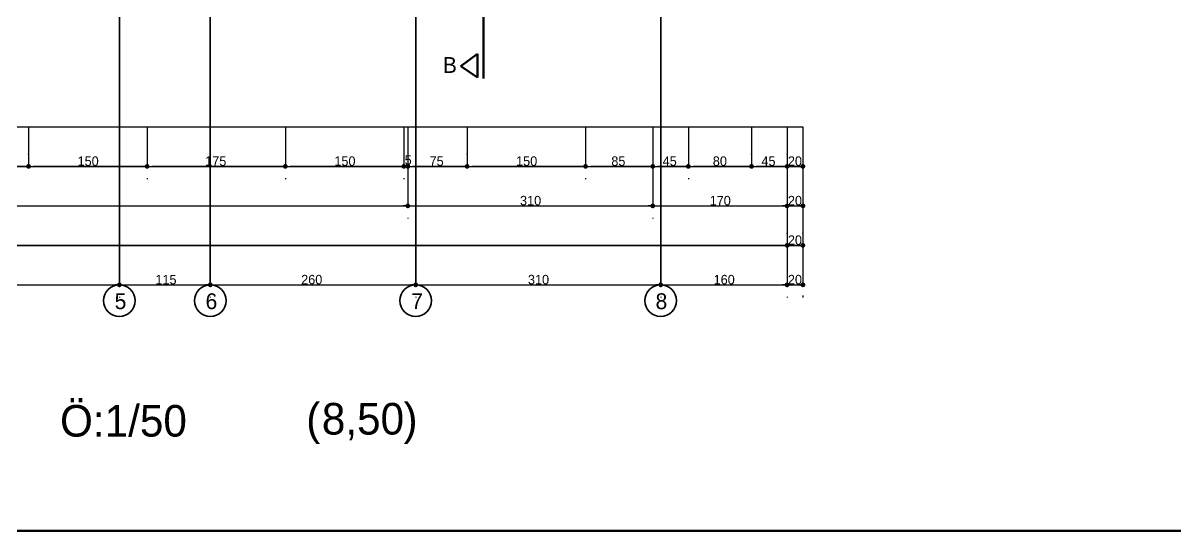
# Model space of a CAD drawing. Header units: millimetres. Extents: x 9537.41 to 9541.95, y -1431.78 to -1431.38.
# Drawn here: x 9539.0198 to 9539.3113, y -1431.747 to -1431.6184 of the extents above; entities that cross this region are included whole.
import ezdxf

# ---------------------------------------------------------------- set-up
doc = ezdxf.new("R2010")
doc.units = ezdxf.units.MM
doc.linetypes.add('ACAD_ISO04W100', pattern=[30, 24, -3, 0, -3])
doc.linetypes.add('ACAD_ISO06W100', pattern=[36, 24, -3, 0, -3, 0, -3, 0, -3])
for name, color, linetype, lineweight in [('aks', 6, 'Continuous', 35), ('duvar', 214, 'Continuous', 50), ('kesit', 3, 'Continuous', 50), ('kolon', 6, 'Continuous', 35), ('yazı', 161, 'Continuous', 35), ('ölçü', 4, 'Continuous', 25)]:
    doc.layers.add(name, color=color, linetype=linetype, lineweight=lineweight)

msp = doc.modelspace()

# ---------------------------------------------------------------- linework, layer by layer
at = {"color": 0, "linetype": 'ByBlock', "lineweight": -2}
for p, q in [((9539.02055, -1431.65469), (9539.01995, -1431.65469)), ((9539.02175, -1431.65469), (9539.02235, -1431.65469)), ((9539.05055, -1431.65469), (9539.04995, -1431.65469)), ((9539.05175, -1431.65469), (9539.05235, -1431.65469)), ((9539.08555, -1431.65469), (9539.08495, -1431.65469)), ((9539.08675, -1431.65469), (9539.08735, -1431.65469)), ((9539.11555, -1431.65469), (9539.11495, -1431.65469)), ((9539.11555, -1431.65469), (9539.11495, -1431.65469)), ((9539.11775, -1431.65469), (9539.11835, -1431.65469)), ((9539.11775, -1431.65469), (9539.11835, -1431.65469)), ((9539.13155, -1431.65469), (9539.13095, -1431.65469)), ((9539.13275, -1431.65469), (9539.13335, -1431.65469)), ((9539.16155, -1431.65469), (9539.16095, -1431.65469)), ((9539.16275, -1431.65469), (9539.16335, -1431.65469)), ((9539.17855, -1431.65469), (9539.17795, -1431.65469)), ((9539.17975, -1431.65469), (9539.18035, -1431.65469)), ((9539.18755, -1431.65469), (9539.18695, -1431.65469)), ((9539.18875, -1431.65469), (9539.18935, -1431.65469)), ((9539.20355, -1431.65469), (9539.20295, -1431.65469)), ((9539.20475, -1431.65469), (9539.20535, -1431.65469)), ((9539.21255, -1431.65469), (9539.21195, -1431.65469)), ((9539.21375, -1431.65469), (9539.21435, -1431.65469)), ((9539.21655, -1431.65469), (9539.21595, -1431.65469)), ((9539.11655, -1431.66469), (9539.11595, -1431.66469)), ((9539.11775, -1431.66469), (9539.11835, -1431.66469)), ((9539.17855, -1431.66469), (9539.17795, -1431.66469)), ((9539.17975, -1431.66469), (9539.18035, -1431.66469)), ((9539.21255, -1431.66469), (9539.21195, -1431.66469)), ((9539.21375, -1431.66469), (9539.21435, -1431.66469)), ((9539.21655, -1431.66469), (9539.21595, -1431.66469)), ((9539.21255, -1431.67469), (9539.21195, -1431.67469)), ((9539.21375, -1431.67469), (9539.21435, -1431.67469)), ((9539.21655, -1431.67469), (9539.21595, -1431.67469)), ((9539.04355, -1431.68469), (9539.04295, -1431.68469)), ((9539.04475, -1431.68469), (9539.04535, -1431.68469)), ((9539.06655, -1431.68469), (9539.06595, -1431.68469)), ((9539.06775, -1431.68469), (9539.06835, -1431.68469)), ((9539.11855, -1431.68469), (9539.11795, -1431.68469)), ((9539.11975, -1431.68469), (9539.12035, -1431.68469)), ((9539.18055, -1431.68469), (9539.17995, -1431.68469)), ((9539.18175, -1431.68469), (9539.18235, -1431.68469)), ((9539.21255, -1431.68469), (9539.21195, -1431.68469)), ((9539.21375, -1431.68469), (9539.21435, -1431.68469)), ((9539.21655, -1431.68469), (9539.21595, -1431.68469))]:
    msp.add_line(p, q, dxfattribs=at)
at = {"color": 0, "linetype": 'ByBlock', "const_width": 0.0006}
for points in [[(9539.02085, -1431.65469, 1), (9539.02145, -1431.65469, 1)], [(9539.02145, -1431.65469, 1), (9539.02085, -1431.65469, 1)], [(9539.05085, -1431.65469, 1), (9539.05145, -1431.65469, 1)], [(9539.05145, -1431.65469, 1), (9539.05085, -1431.65469, 1)], [(9539.08585, -1431.65469, 1), (9539.08645, -1431.65469, 1)], [(9539.08645, -1431.65469, 1), (9539.08585, -1431.65469, 1)], [(9539.11585, -1431.65469, 1), (9539.11645, -1431.65469, 1)], [(9539.11585, -1431.65469, 1), (9539.11645, -1431.65469, 1)], [(9539.11745, -1431.65469, 1), (9539.11685, -1431.65469, 1)], [(9539.11745, -1431.65469, 1), (9539.11685, -1431.65469, 1)], [(9539.13185, -1431.65469, 1), (9539.13245, -1431.65469, 1)], [(9539.13245, -1431.65469, 1), (9539.13185, -1431.65469, 1)], [(9539.16185, -1431.65469, 1), (9539.16245, -1431.65469, 1)], [(9539.16245, -1431.65469, 1), (9539.16185, -1431.65469, 1)], [(9539.17885, -1431.65469, 1), (9539.17945, -1431.65469, 1)], [(9539.17945, -1431.65469, 1), (9539.17885, -1431.65469, 1)], [(9539.18785, -1431.65469, 1), (9539.18845, -1431.65469, 1)], [(9539.18845, -1431.65469, 1), (9539.18785, -1431.65469, 1)], [(9539.20385, -1431.65469, 1), (9539.20445, -1431.65469, 1)], [(9539.20445, -1431.65469, 1), (9539.20385, -1431.65469, 1)], [(9539.21285, -1431.65469, 1), (9539.21345, -1431.65469, 1)], [(9539.21345, -1431.65469, 1), (9539.21285, -1431.65469, 1)], [(9539.21685, -1431.65469, 1), (9539.21745, -1431.65469, 1)], [(9539.11745, -1431.66469, 1), (9539.11685, -1431.66469, 1)], [(9539.11685, -1431.66469, 1), (9539.11745, -1431.66469, 1)], [(9539.17945, -1431.66469, 1), (9539.17885, -1431.66469, 1)], [(9539.17885, -1431.66469, 1), (9539.17945, -1431.66469, 1)], [(9539.21345, -1431.66469, 1), (9539.21285, -1431.66469, 1)], [(9539.21285, -1431.66469, 1), (9539.21345, -1431.66469, 1)], [(9539.21685, -1431.66469, 1), (9539.21745, -1431.66469, 1)], [(9539.21285, -1431.67469, 1), (9539.21345, -1431.67469, 1)], [(9539.21345, -1431.67469, 1), (9539.21285, -1431.67469, 1)], [(9539.21685, -1431.67469, 1), (9539.21745, -1431.67469, 1)], [(9539.04445, -1431.68469, 1), (9539.04385, -1431.68469, 1)], [(9539.04385, -1431.68469, 1), (9539.04445, -1431.68469, 1)], [(9539.06745, -1431.68469, 1), (9539.06685, -1431.68469, 1)], [(9539.06685, -1431.68469, 1), (9539.06745, -1431.68469, 1)], [(9539.11945, -1431.68469, 1), (9539.11885, -1431.68469, 1)], [(9539.11885, -1431.68469, 1), (9539.11945, -1431.68469, 1)], [(9539.18145, -1431.68469, 1), (9539.18085, -1431.68469, 1)], [(9539.18085, -1431.68469, 1), (9539.18145, -1431.68469, 1)], [(9539.21345, -1431.68469, 1), (9539.21285, -1431.68469, 1)], [(9539.21285, -1431.68469, 1), (9539.21345, -1431.68469, 1)], [(9539.21685, -1431.68469, 1), (9539.21745, -1431.68469, 1)]]:
    msp.add_lwpolyline(points, format="xyb", close=True, dxfattribs=at)
at = {"layer": 'aks', "linetype": 'ACAD_ISO06W100'}
for p, q in [((9539.04415, -1431.40669), (9539.04415, -1431.68469)), ((9539.06715, -1431.40669), (9539.06715, -1431.68469)), ((9539.11915, -1431.40669), (9539.11915, -1431.68469)), ((9539.18115, -1431.68469), (9539.18115, -1431.40669))]:
    msp.add_line(p, q, dxfattribs=at)
at = {"layer": 'duvar'}
msp.add_line((9539.32395, -1431.747), (9538.6875, -1431.747), dxfattribs=at)
at = {"layer": 'kesit', "linetype": 'ACAD_ISO04W100'}
msp.add_line((9539.13633, -1431.42575), (9539.13633, -1431.63244), dxfattribs=at)
at = {"layer": 'kesit'}
for p, q in [((9539.13479, -1431.62617), (9539.13055, -1431.62929)), ((9539.13479, -1431.63218), (9539.13479, -1431.62617)), ((9539.13055, -1431.62929), (9539.13479, -1431.63218))]:
    msp.add_line(p, q, dxfattribs=at)
at = {"layer": 'kolon'}
for centre in [(9539.04415, -1431.68869), (9539.06715, -1431.68869), (9539.11915, -1431.68869), (9539.18115, -1431.68869)]:
    msp.add_circle(centre, 0.004, dxfattribs=at)
at = {"layer": 'ölçü'}
for p, q in [((9538.79315, -1431.64469), (9539.21715, -1431.64469)), ((9539.02115, -1431.64469), (9539.02115, -1431.65469)), ((9539.05115, -1431.64469), (9539.05115, -1431.65469)), ((9539.08615, -1431.64469), (9539.08615, -1431.65469)), ((9539.11615, -1431.64469), (9539.11615, -1431.65469)), ((9539.11715, -1431.64469), (9539.11715, -1431.66469)), ((9539.13215, -1431.64469), (9539.13215, -1431.65469)), ((9539.16215, -1431.64469), (9539.16215, -1431.65469)), ((9539.17915, -1431.64469), (9539.17915, -1431.66469)), ((9539.18815, -1431.64469), (9539.18815, -1431.65469)), ((9539.20415, -1431.64469), (9539.20415, -1431.65469)), ((9539.21315, -1431.64469), (9539.21315, -1431.68469)), ((9539.21715, -1431.64469), (9539.21715, -1431.68469)), ((9539.02115, -1431.65169), (9539.02115, -1431.65149)), ((9539.02115, -1431.65169), (9539.02115, -1431.65149)), ((9539.13215, -1431.65169), (9539.13215, -1431.65149)), ((9539.13215, -1431.65169), (9539.13215, -1431.65149)), ((9539.20415, -1431.65169), (9539.20415, -1431.65149)), ((9539.20415, -1431.65169), (9539.20415, -1431.65149)), ((9539.21315, -1431.65169), (9539.21315, -1431.65149)), ((9539.21315, -1431.65169), (9539.21315, -1431.65149)), ((9538.79315, -1431.65469), (9539.21715, -1431.65469)), ((9539.01995, -1431.65469), (9538.99035, -1431.65469)), ((9539.04995, -1431.65469), (9539.02235, -1431.65469)), ((9539.08495, -1431.65469), (9539.05235, -1431.65469)), ((9539.11495, -1431.65469), (9539.08735, -1431.65469)), ((9539.11495, -1431.65469), (9539.11375, -1431.65469)), ((9539.11715, -1431.65469), (9539.11615, -1431.65469)), ((9539.13095, -1431.65469), (9539.11835, -1431.65469)), ((9539.11835, -1431.65469), (9539.11955, -1431.65469)), ((9539.16095, -1431.65469), (9539.13335, -1431.65469)), ((9539.17795, -1431.65469), (9539.16335, -1431.65469)), ((9539.18695, -1431.65469), (9539.18035, -1431.65469)), ((9539.20295, -1431.65469), (9539.18935, -1431.65469)), ((9539.21195, -1431.65469), (9539.20535, -1431.65469)), ((9539.21595, -1431.65469), (9539.21435, -1431.65469)), ((9539.05115, -1431.65769), (9539.05115, -1431.65789)), ((9539.05115, -1431.65769), (9539.05115, -1431.65789)), ((9539.08615, -1431.65769), (9539.08615, -1431.65789)), ((9539.08615, -1431.65769), (9539.08615, -1431.65789)), ((9539.11615, -1431.65769), (9539.11615, -1431.65789)), ((9539.11615, -1431.65769), (9539.11615, -1431.65789)), ((9539.11715, -1431.65769), (9539.11715, -1431.65789)), ((9539.11715, -1431.65769), (9539.11715, -1431.65789)), ((9539.16215, -1431.65769), (9539.16215, -1431.65789)), ((9539.16215, -1431.65769), (9539.16215, -1431.65789)), ((9539.17915, -1431.65769), (9539.17915, -1431.65789)), ((9539.17915, -1431.65769), (9539.17915, -1431.65789)), ((9539.18815, -1431.65769), (9539.18815, -1431.65789)), ((9539.18815, -1431.65769), (9539.18815, -1431.65789)), ((9539.21715, -1431.65769), (9539.21715, -1431.65789)), ((9538.79315, -1431.66469), (9539.21715, -1431.66469)), ((9538.89435, -1431.66469), (9539.11595, -1431.66469)), ((9539.11835, -1431.66469), (9539.17795, -1431.66469)), ((9539.18035, -1431.66469), (9539.21195, -1431.66469)), ((9539.21435, -1431.66469), (9539.21595, -1431.66469)), ((9539.11715, -1431.66769), (9539.11715, -1431.66789)), ((9539.11715, -1431.66769), (9539.11715, -1431.66789)), ((9539.17915, -1431.66769), (9539.17915, -1431.66789)), ((9539.17915, -1431.66769), (9539.17915, -1431.66789)), ((9539.21315, -1431.66769), (9539.21315, -1431.66789)), ((9539.21315, -1431.66769), (9539.21315, -1431.66789)), ((9539.21715, -1431.66769), (9539.21715, -1431.66789)), ((9539.21315, -1431.67169), (9539.21315, -1431.67149)), ((9539.21315, -1431.67169), (9539.21315, -1431.67149)), ((9539.21715, -1431.67169), (9539.21715, -1431.67149)), ((9538.79315, -1431.67469), (9539.21715, -1431.67469)), ((9539.21195, -1431.67469), (9538.79835, -1431.67469)), ((9539.21595, -1431.67469), (9539.21435, -1431.67469)), ((9538.79315, -1431.68469), (9539.21715, -1431.68469)), ((9538.96735, -1431.68469), (9539.04295, -1431.68469)), ((9539.04535, -1431.68469), (9539.06595, -1431.68469)), ((9539.06835, -1431.68469), (9539.11795, -1431.68469)), ((9539.12035, -1431.68469), (9539.17995, -1431.68469)), ((9539.18235, -1431.68469), (9539.21195, -1431.68469)), ((9539.21435, -1431.68469), (9539.21595, -1431.68469)), ((9539.04415, -1431.68769), (9539.04415, -1431.68789)), ((9539.04415, -1431.68769), (9539.04415, -1431.68789)), ((9539.06715, -1431.68769), (9539.06715, -1431.68789)), ((9539.06715, -1431.68769), (9539.06715, -1431.68789)), ((9539.11915, -1431.68769), (9539.11915, -1431.68789)), ((9539.11915, -1431.68769), (9539.11915, -1431.68789)), ((9539.18115, -1431.68769), (9539.18115, -1431.68789)), ((9539.18115, -1431.68769), (9539.18115, -1431.68789)), ((9539.21315, -1431.68769), (9539.21315, -1431.68789)), ((9539.21315, -1431.68769), (9539.21315, -1431.68789)), ((9539.21715, -1431.68739), (9539.21715, -1431.68789))]:
    msp.add_line(p, q, dxfattribs=at)

# ---------------------------------------------------------------- texts
at = {"layer": 'yazı'}
for s, height, p in [('B', 0.004, (9539.126, -1431.63102)), ('5', 0.004, (9539.04293, -1431.69084)), ('6', 0.004, (9539.06595, -1431.69084)), ('7', 0.004, (9539.11799, -1431.69084)), ('8', 0.004, (9539.17985, -1431.69084)), ('  Ö:1/50', 0.008, (9539.02317, -1431.72311)), ('(', 0.008, (9539.09144, -1431.72259)), ('8,50', 0.008, (9539.09538, -1431.72259)), (')', 0.008, (9539.11605, -1431.72259))]:
    msp.add_text(s, height=height, dxfattribs=at).set_placement(p)
at = {"layer": 'ölçü'}
for s, p in [('150', (9539.03355, -1431.65456)), ('175', (9539.06585, -1431.65456)), ('150', (9539.09855, -1431.65456)), ('5', (9539.11635, -1431.65426)), ('75', (9539.12265, -1431.65456)), ('150', (9539.14455, -1431.65456)), ('85', (9539.16865, -1431.65456)), ('45', (9539.18165, -1431.65456)), ('80', (9539.19435, -1431.65456)), ('45', (9539.20665, -1431.65456)), ('20', (9539.21335, -1431.65456)), ('310', (9539.14555, -1431.66456)), ('170', (9539.19355, -1431.66456)), ('20', (9539.21335, -1431.66456)), ('20', (9539.21335, -1431.67456)), ('115', (9539.05325, -1431.68456)), ('260', (9539.09015, -1431.68456)), ('310', (9539.14755, -1431.68456)), ('160', (9539.19455, -1431.68456)), ('20', (9539.21335, -1431.68456))]:
    msp.add_text(s, height=0.0024, dxfattribs=at).set_placement(p)

doc.saveas('drawing.dxf')
